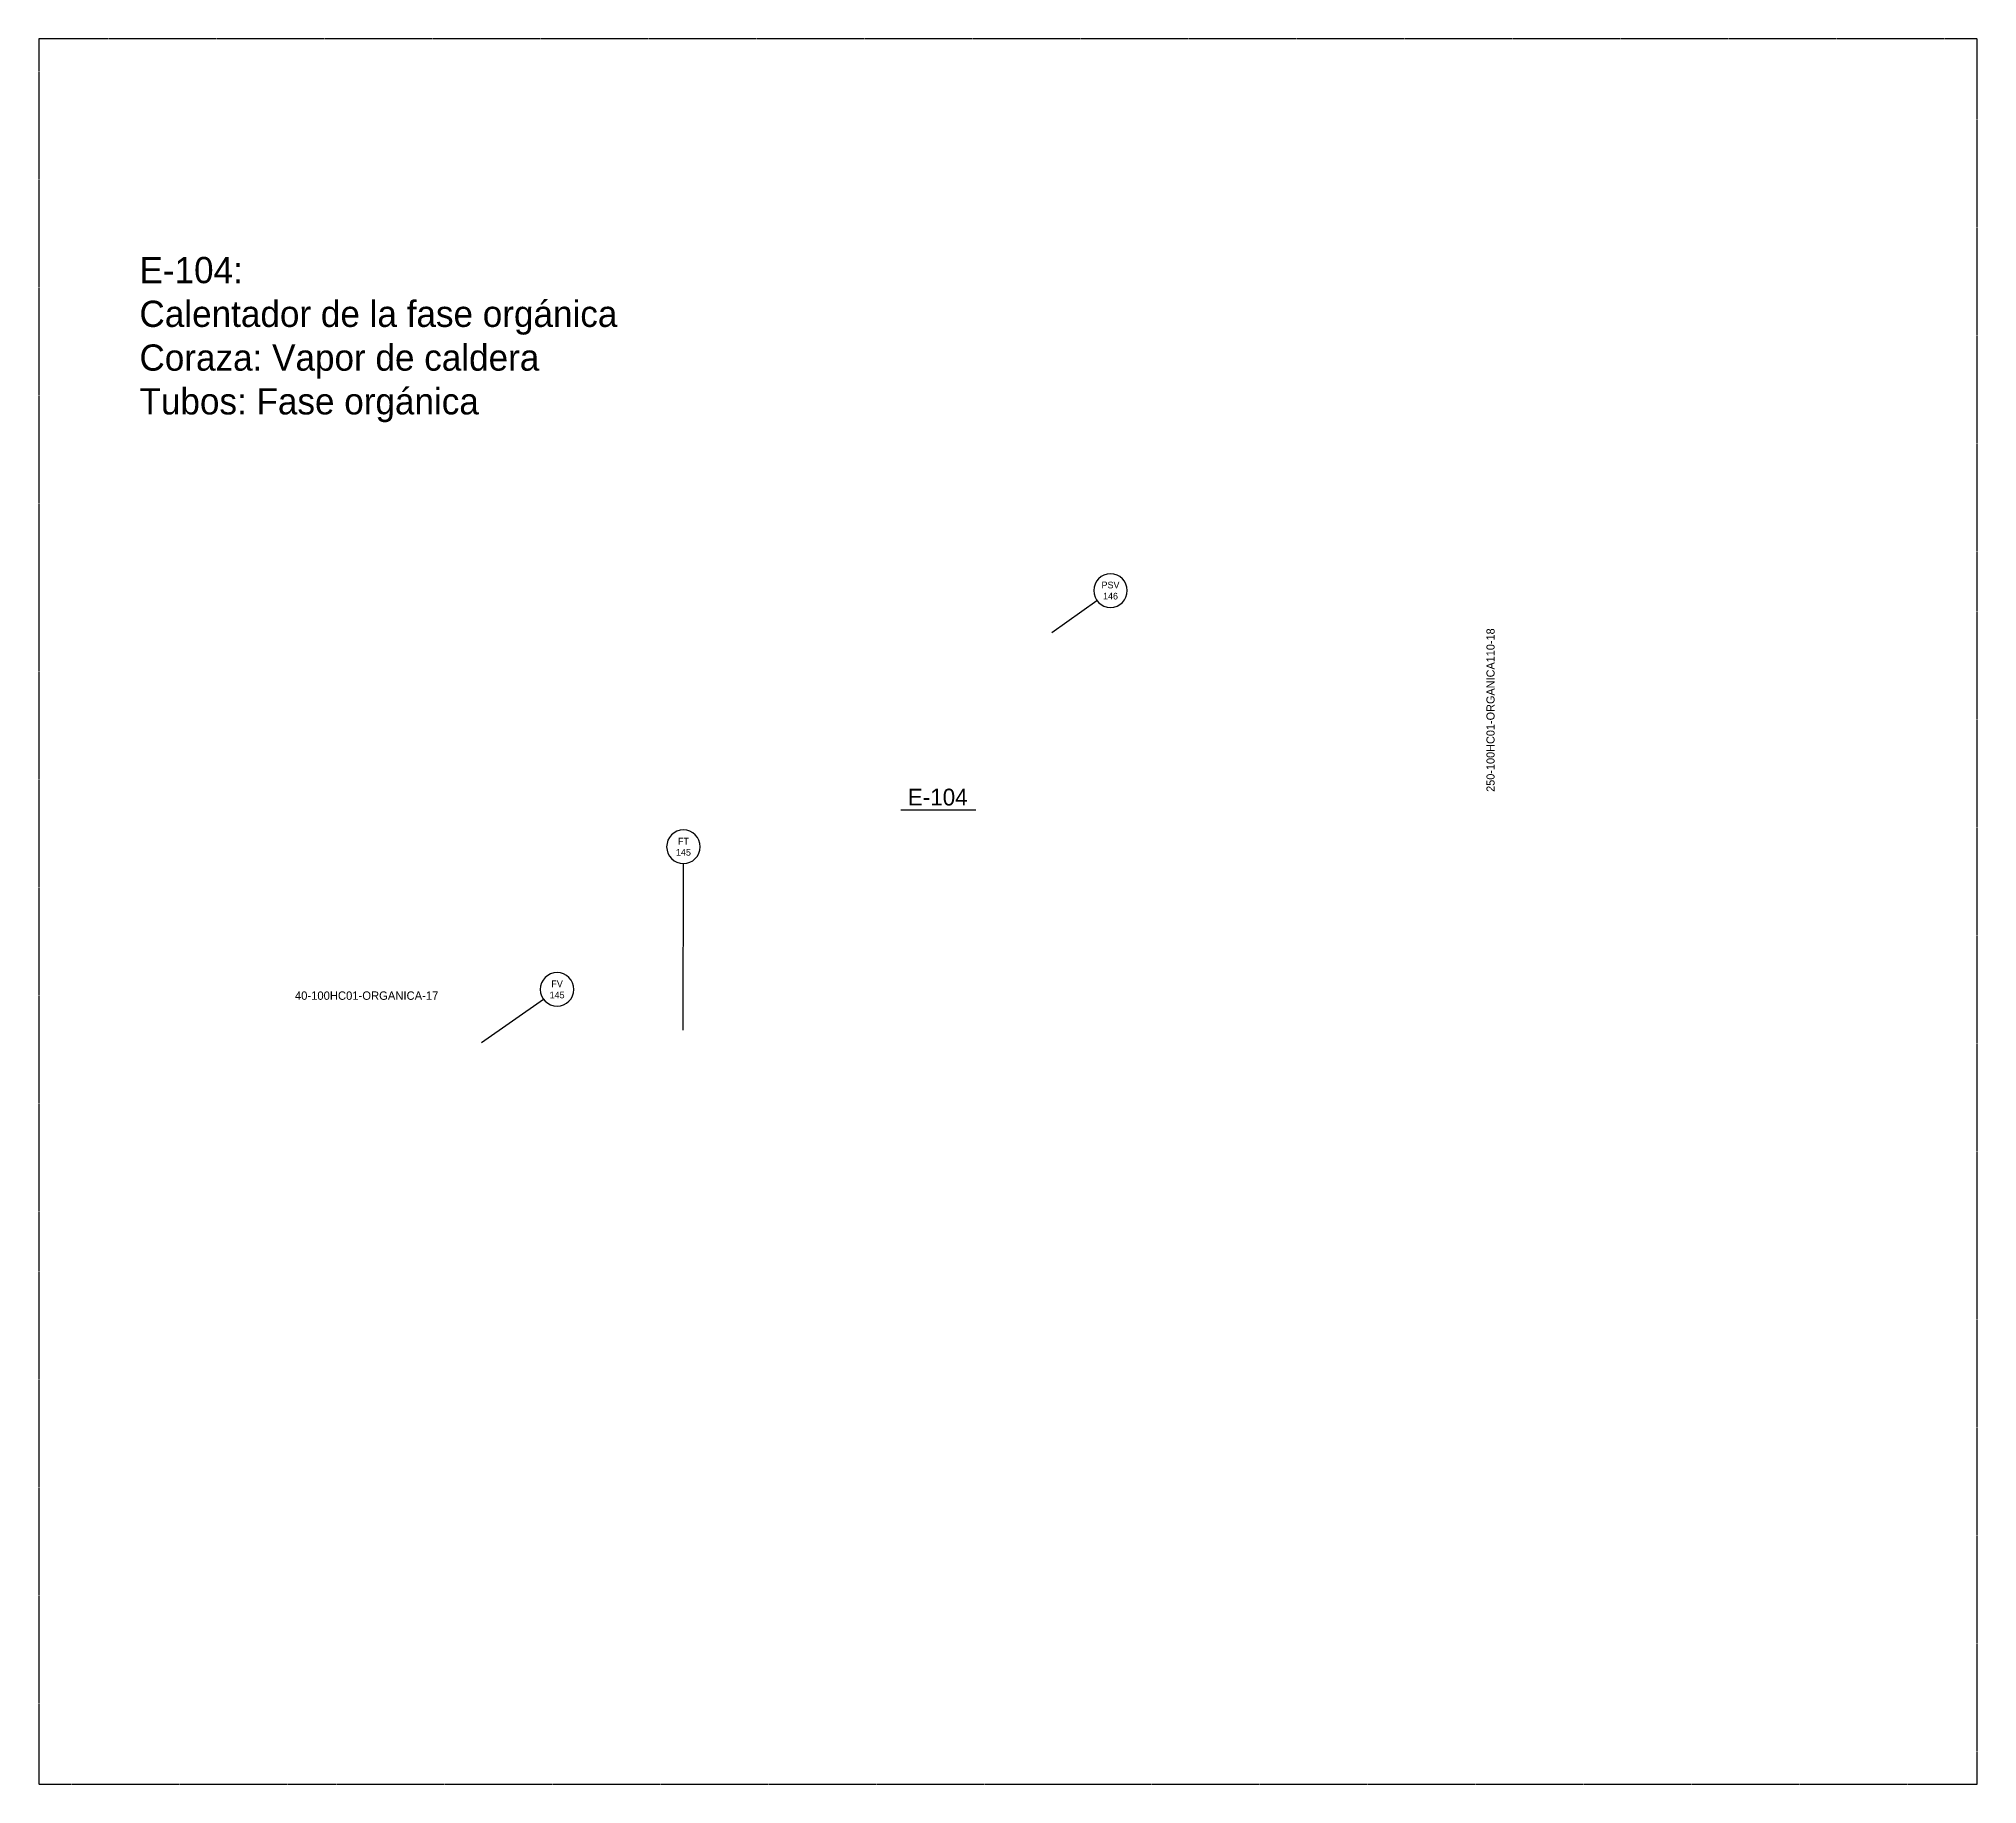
# Model space of a CAD drawing. Header units: millimetres. Extents: x 0 to 578, y 0 to 520.
import ezdxf
from ezdxf.enums import TextEntityAlignment as Align

# ---------------------------------------------------------------- set-up
doc = ezdxf.new("R2010")
doc.units = ezdxf.units.MM
doc.linetypes.add('HIDDEN2', pattern=[0.1875, 0.125, -0.0625])
doc.layers.add('Instrument', color=250, linetype='Continuous')
doc.layers.add('Text', color=7, linetype='Continuous')
doc.layers.add('no plot', color=41, linetype='HIDDEN2', plot=False)
doc.dimstyles.new('ISO-25', dxfattribs={"dimtxt": 2.5, "dimasz": 2.5, "dimexe": 1.25, "dimexo": 0.625, "dimtad": 1, "dimtxsty": 'Standard', "dimcen": 2.5, "dimadec": 0, "dimazin": 0, "dimtfac": 1, "dimtmove": 0, "dimatfit": 3, "dimfxl": 1, "dimarcsym": 0})

# ---------------------------------------------------------------- blocks, each defined once
blk = doc.blocks.new('*U16')
at = {"color": 0, "linetype": 'ByBlock', "lineweight": -3}
blk.add_line((-0.44, -0.152), (0.456, -0.152), dxfattribs=at)
at = {"color": 0, "linetype": 'ByBlock', "lineweight": -2}
blk.add_attdef('#(Equipment.Tag)', text='', height=0.2, dxfattribs=at).set_placement((0, 0), align=Align.MIDDLE)
blk = doc.blocks.new('*U14')
at = {"color": 0, "linetype": 'ByBlock', "lineweight": -2}
for start, end in [(0, 180), (180, 0)]:
    blk.add_arc((0, 0), 0.25, start, end, dxfattribs=at)
blk.add_wipeout([(-0.12, 0.149), (0.125, 0.151), (0.125, 0.024), (-0.12, 0.024)], dxfattribs=at)
blk.add_wipeout([(-0.144, -0.024), (0.149, -0.024), (0.149, -0.155), (-0.144, -0.155)], dxfattribs=at)
for tag, p in [('#(TargetObject.Type)', (0, 0.083)), ('#(TargetObject.LoopNumber)', (0, -0.083))]:
    blk.add_attdef(tag, text='', height=0.1, dxfattribs=at).set_placement(p, align=Align.MIDDLE_CENTER)
blk = doc.blocks.new('*U15')
at = {"color": 0, "linetype": 'ByBlock', "lineweight": -2}
for start, end in [(0, 180), (180, 0)]:
    blk.add_arc((0, 0), 0.25, start, end, dxfattribs=at)
blk.add_wipeout([(-0.102, 0.149), (0.107, 0.151), (0.107, 0.024), (-0.102, 0.024)], dxfattribs=at)
blk.add_wipeout([(-0.144, -0.024), (0.149, -0.024), (0.149, -0.155), (-0.144, -0.155)], dxfattribs=at)
for tag, p in [('#(TargetObject.Type)', (0, 0.083)), ('#(TargetObject.LoopNumber)', (0, -0.083))]:
    blk.add_attdef(tag, text='', height=0.1, dxfattribs=at).set_placement(p, align=Align.MIDDLE_CENTER)
blk = doc.blocks.new('Pipeline Tag_block')
at = {"color": 0, "linetype": 'ByBlock', "lineweight": -2}
blk.add_attdef('#(TargetObject.Tag)', text='', height=0.1, dxfattribs=at).set_placement((0, 0), align=Align.MIDDLE_CENTER)
blk = doc.blocks.new('*U55')
at = {"color": 0, "linetype": 'ByBlock', "lineweight": -2}
for start, end in [(0, 180), (180, 0)]:
    blk.add_arc((0, 0), 0.25, start, end, dxfattribs=at)
blk.add_wipeout([(-0.174, 0.149), (0.178, 0.151), (0.178, 0.024), (-0.174, 0.024)], dxfattribs=at)
blk.add_wipeout([(-0.019, -0.024), (0.023, -0.024), (0.023, -0.155), (-0.019, -0.155)], dxfattribs=at)
for tag, p in [('#(TargetObject.Type)', (0, 0.083)), ('#(TargetObject.LoopNumber)', (0, -0.083))]:
    blk.add_attdef(tag, text='', height=0.1, dxfattribs=at).set_placement(p, align=Align.MIDDLE_CENTER)

msp = doc.modelspace()

# ---------------------------------------------------------------- linework, layer by layer
at = {"layer": 'no plot'}
msp.add_lwpolyline([(0, 0), (577.5, 0), (577.5, 520), (0, 520)], close=True, dxfattribs=at)

# ---------------------------------------------------------------- block references
at = {"layer": 'Text', "xscale": 24.26804001538254, "yscale": 24.26804001538254, "zscale": 24.26804001538254, "rotation": 90}
msp.add_blockref('Pipeline Tag_block', (432.5, 320), dxfattribs=at).add_auto_attribs({'#(TargetObject.Tag)': '250-100HC01-ORGANICA110-18'})
at = {"layer": 'Text', "xscale": 25, "yscale": 25, "zscale": 25}
for name, p, values in [('*U16', (267.81, 294.09), {'#(Equipment.Tag)': 'E-104'}), ('Pipeline Tag_block', (97.68, 234.94), {'#(TargetObject.Tag)': '40-100HC01-ORGANICA-17'})]:
    msp.add_blockref(name, p, dxfattribs=at).add_auto_attribs(values)

# ---------------------------------------------------------------- texts
at = {"insert": (30, 455), "char_height": 7.8172, "attachment_point": 1}
msp.add_mtext_dynamic_manual_height_columns('E-104:\\PCalentador de la fase orgánica\\PCoraza: Vapor de caldera\\PTubos: Fase orgánica', width=285.0439, gutter_width=39.09, heights=[0], dxfattribs=at)

# ---------------------------------------------------------------- next in the draw order: block references
at = {"layer": 'Instrument', "linetype": 'ByBlock', "xscale": 20, "yscale": 20, "zscale": 20}
for name, p, values in [('*U55', (319.29, 355.61), {'#(TargetObject.Type)': 'PSV', '#(TargetObject.LoopNumber)': '146'}), ('*U15', (192.06, 279.29), {'#(TargetObject.Type)': 'FT', '#(TargetObject.LoopNumber)': '145'}), ('*U14', (154.42, 236.79), {'#(TargetObject.Type)': 'FV', '#(TargetObject.LoopNumber)': '145'})]:
    msp.add_blockref(name, p, dxfattribs=at).add_auto_attribs(values)

# ---------------------------------------------------------------- next in the draw order: leaders
at = {"layer": 'Instrument', "linetype": 'ByBlock', "has_arrowhead": 0}
for points in [[(301.79, 343.11), (315.22, 352.7)], [(131.92, 221.01), (150.32, 233.92)]]:
    msp.add_leader(points, dimstyle='ISO-25', dxfattribs=at)
at = {"layer": 'Instrument', "color": 6, "linetype": 'ByBlock', "has_arrowhead": 0}
msp.add_leader([(191.98, 224.65), (192.06, 274.29)], dimstyle='ISO-25', dxfattribs=at)

doc.saveas('drawing.dxf')
